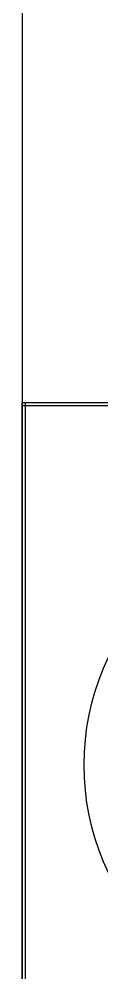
# Model space of a CAD drawing. Header units: millimetres. Extents: x 4754612 to 5801174, y 2368242 to 2777223.
# Drawn here: x 5038065.8 to 5038085.3, y 2436454.1 to 2436687 of the extents above; entities that cross this region are included whole.
import ezdxf

# ---------------------------------------------------------------- set-up
doc = ezdxf.new("R2010")
doc.units = ezdxf.units.MM
doc.header["$LTSCALE"] = 1000
doc.layers.add('(주)하나기공-LEADER', color=7, linetype='Continuous')
doc.layers.add('그라스울판넬', color=7, linetype='Continuous')

msp = doc.modelspace()

# ---------------------------------------------------------------- linework, layer by layer
at = {"layer": '(주)하나기공-LEADER', "color": 4}
for p, q in [((5038065.782, 2436343.44), (5038065.782, 2436593.44)), ((5038066.639, 2436344.297), (5038066.639, 2436593.44)), ((5038190.782, 2436592.583), (5038065.782, 2436592.583)), ((5038065.782, 2436505.011), (5038065.782, 2436343.44))]:
    msp.add_line(p, q, dxfattribs=at)
msp.add_lwpolyline([(5038364.925, 2436592.583), (5038065.782, 2436592.583), (5038065.782, 2436593.44), (5038065.782, 2436593.44), (5038364.925, 2436593.44)], dxfattribs=at)
at = {"layer": '(주)하나기공-LEADER', "color": 8, "linetype": 'ByBlock', "lineweight": -2}
msp.add_circle((5038141.639, 2436504.868), 60.714, dxfattribs=at)
at = {"layer": '그라스울판넬'}
msp.add_line((5038065.782, 2440143.44), (5038065.782, 2436243.44), dxfattribs=at)

doc.saveas('drawing.dxf')
